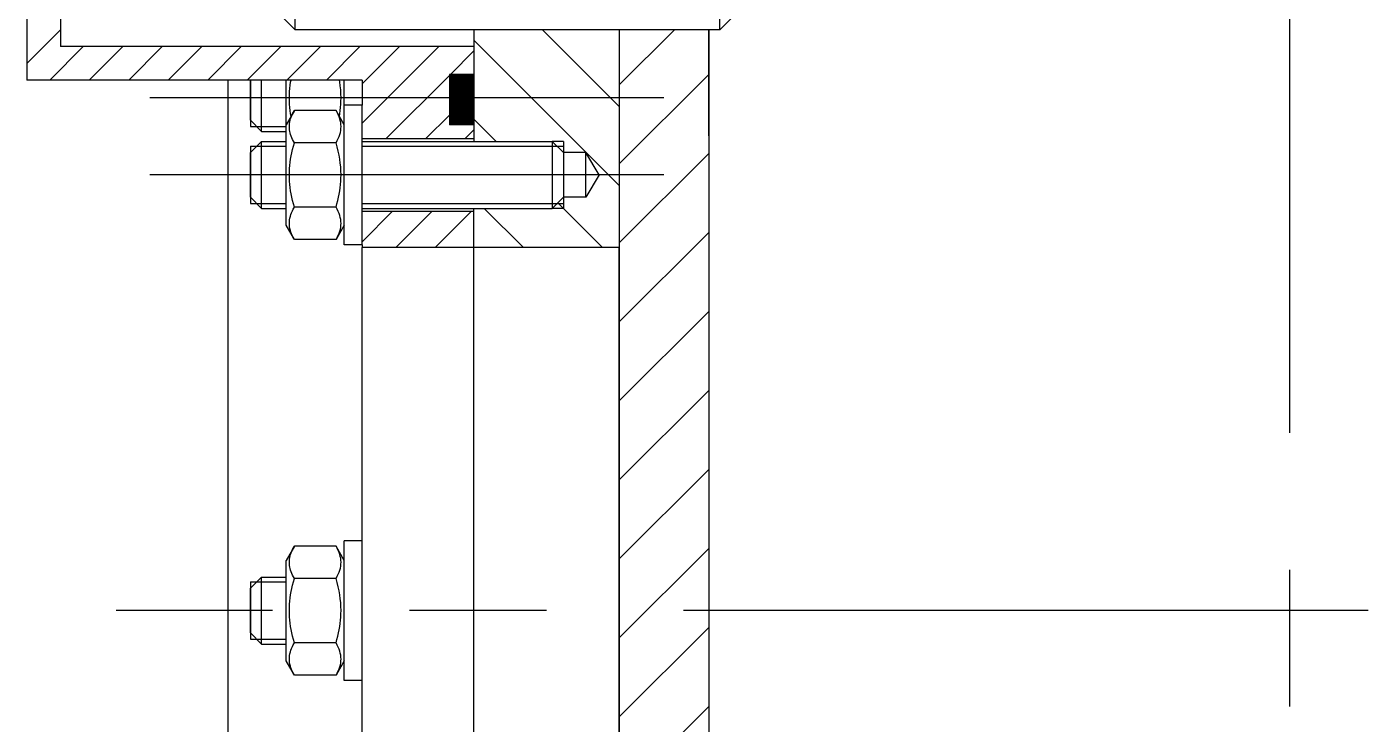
# Model space of a CAD drawing. Header units: millimetres. Extents: x 0 to 594, y 0 to 420.
# Drawn here: x 471.3 to 495.3, y 261.87 to 274.36 of the extents above; entities that cross this region are included whole.
import ezdxf

# ---------------------------------------------------------------- set-up
doc = ezdxf.new("R2010")
doc.units = ezdxf.units.MM
doc.header["$LTSCALE"] = 32.67
doc.linetypes.add('CENTER', pattern=[0.6, 0.375, -0.075, 0.075, -0.075])
doc.layers.get('0').update_dxf_attribs({"linetype": 'CONTINUOUS'})
for name, color, linetype in [('ALL_AXIS', 7, 'CONTINUOUS'), ('ALL_CHAMFER', 7, 'CONTINUOUS'), ('ALL_ROUND', 7, 'CONTINUOUS')]:
    doc.layers.add(name, color=color, linetype=linetype)

msp = doc.modelspace()

# ---------------------------------------------------------------- linework, layer by layer
at = {"color": 7, "linetype": 'Continuous'}
for p, q in [((471.3034536, 278.4052632), (471.3034536, 273.4052632)), ((471.9034536, 277.8052632), (471.9034536, 274.0052632)), ((479.3034536, 274.3052632), (479.3034536, 272.3052632)), ((483.5034536, 274.3052632), (479.3034536, 274.3052632)), ((481.9034536, 274.3052632), (481.9034536, 253.5052632)), ((483.5034536, 274.3052632), (483.5034536, 253.5052632)), ((479.3034536, 274.0052632), (471.9034536, 274.0052632)), ((477.3034536, 273.4052632), (471.3034536, 273.4052632)), ((474.9034536, 254.4052632), (474.9034536, 273.4052632)), ((475.3034536, 273.4052858), (475.3034536, 272.571735)), ((475.9434536, 270.8052701), (475.9434536, 273.4052632)), ((477.3034536, 273.4052632), (477.3034536, 272.9552632)), ((478.8634536, 273.5052632), (478.8634536, 272.6052632)), ((479.3034536, 273.5052632), (478.8634536, 273.5052632)), ((476.090505, 272.8599637), (475.9434536, 272.6052632)), ((476.8364021, 272.8599637), (476.090505, 272.8599637)), ((479.3034536, 272.6052632), (478.8634536, 272.6052632)), ((475.3034536, 272.2186606), (475.3034536, 271.1918657)), ((476.8364021, 272.2826134), (476.090505, 272.2826134)), ((477.3034536, 272.3552632), (479.3034536, 272.3552632)), ((479.3034536, 272.3052632), (480.7034536, 272.3052632)), ((480.9034536, 272.1052632), (480.7034536, 272.3052632)), ((480.9034536, 272.3052632), (480.9034536, 271.1052632)), ((481.3034536, 272.1052632), (480.9034536, 272.1052632)), ((481.3034536, 271.3052632), (481.3034536, 272.1052632)), ((481.5437978, 271.7052632), (481.3034536, 272.1052632)), ((481.5437978, 271.7052632), (481.3034536, 271.3052632)), ((480.9034536, 271.3052632), (480.7034536, 271.1052632)), ((481.3034536, 271.3052632), (480.9034536, 271.3052632)), ((476.0718809, 271.0941544), (476.090505, 271.1279129)), ((476.8364021, 271.1279129), (476.090505, 271.1279129)), ((476.8571988, 271.0900012), (476.8364021, 271.1279129)), ((477.3034536, 271.0552632), (479.3034536, 271.0552632)), ((479.3034536, 256.7052632), (479.3034536, 271.1052632)), ((479.3034536, 271.1052632), (480.7034536, 271.1052632)), ((476.090505, 270.5505626), (475.9434536, 270.8052632)), ((476.8364021, 270.5505626), (476.090505, 270.5505626)), ((477.3034536, 270.4552632), (477.3034536, 270.4052632)), ((481.9034536, 270.4052632), (477.3034536, 270.4052632)), ((476.090505, 265.0599637), (475.9434536, 264.8052632)), ((476.8364021, 265.0599637), (476.090505, 265.0599637)), ((475.9434536, 263.0052701), (475.9434536, 264.8052562)), ((476.8364021, 264.4826134), (476.090505, 264.4826134)), ((475.3034536, 264.4186606), (475.3034536, 263.3918657)), ((476.0718809, 263.2941544), (476.090505, 263.3279129)), ((476.8364021, 263.3279129), (476.090505, 263.3279129)), ((476.8571988, 263.2900012), (476.8364021, 263.3279129)), ((476.090505, 262.7505626), (475.9434536, 263.0052632)), ((476.8364021, 262.7505626), (476.090505, 262.7505626))]:
    msp.add_line(p, q, dxfattribs=at)
at = {"color": 2, "linetype": 'Continuous'}
for p, q in [((471.9034536, 274.3029717), (471.3034536, 273.7029717)), ((479.3034536, 274.1193682), (481.9034536, 271.5193682)), ((480.5317722, 274.3052632), (481.9034536, 272.9335818)), ((482.8908834, 274.3052632), (481.9034536, 273.3178333)), ((472.3128518, 274.0052632), (471.7128518, 273.4052632)), ((473.0199586, 274.0052632), (472.4199586, 273.4052632)), ((473.7270654, 274.0052632), (473.1270654, 273.4052632)), ((474.4341722, 274.0052632), (473.8341722, 273.4052632)), ((475.141279, 274.0052632), (474.541279, 273.4052632)), ((475.8483858, 274.0052632), (475.2483858, 273.4052632)), ((476.5554925, 274.0052632), (475.9554925, 273.4052632)), ((477.2625993, 274.0052632), (476.6625993, 273.4052632)), ((477.9697061, 274.0052632), (477.3034536, 273.3390106)), ((478.6768129, 274.0052632), (477.3034536, 272.6319038)), ((479.3034536, 273.9247971), (478.8839197, 273.5052632)), ((478.8634536, 273.4847971), (477.7339197, 272.3552632)), ((478.8669907, 273.5052632), (478.8634536, 273.501726)), ((478.8811328, 273.5052632), (478.8634536, 273.4875839)), ((478.895275, 273.5052632), (478.8634536, 273.4734418)), ((478.9094171, 273.5052632), (478.8634536, 273.4592996)), ((478.9235592, 273.5052632), (478.8634536, 273.4451575)), ((478.9377014, 273.5052632), (478.8634536, 273.4310154)), ((478.9518435, 273.5052632), (478.8634536, 273.4168732)), ((478.9659856, 273.5052632), (478.8634536, 273.4027311)), ((478.9801278, 273.5052632), (478.8634536, 273.388589)), ((478.9942699, 273.5052632), (478.8634536, 273.3744468)), ((479.008412, 273.5052632), (478.8634536, 273.3603047)), ((479.0225542, 273.5052632), (478.8634536, 273.3461626)), ((479.0366963, 273.5052632), (478.8634536, 273.3320204)), ((479.0508384, 273.5052632), (478.8634536, 273.3178783)), ((479.0649806, 273.5052632), (478.8634536, 273.3037361)), ((479.0791227, 273.5052632), (478.8634536, 273.289594)), ((479.0932648, 273.5052632), (478.8634536, 273.2754519)), ((479.107407, 273.5052632), (478.8634536, 273.2613097)), ((479.1215491, 273.5052632), (478.8634536, 273.2471676)), ((479.1356913, 273.5052632), (478.8634536, 273.2330255)), ((479.1498334, 273.5052632), (478.8634536, 273.2188833)), ((479.1639755, 273.5052632), (478.8634536, 273.2047412)), ((479.1781177, 273.5052632), (478.8634536, 273.1905991)), ((479.1922598, 273.5052632), (478.8634536, 273.1764569)), ((479.2064019, 273.5052632), (478.8634536, 273.1623148)), ((479.2205441, 273.5052632), (478.8634536, 273.1481727)), ((479.2346862, 273.5052632), (478.8634536, 273.1340305)), ((479.2488283, 273.5052632), (478.8634536, 273.1198884)), ((479.2629705, 273.5052632), (478.8634536, 273.1057462)), ((479.2771126, 273.5052632), (478.8634536, 273.0916041)), ((479.2912547, 273.5052632), (478.8634536, 273.077462)), ((479.3034536, 273.5033198), (478.8634536, 273.0633198)), ((478.8634536, 273.5004742), (479.3034536, 273.0604742)), ((479.3034536, 273.4891777), (478.8634536, 273.0491777)), ((478.8634536, 273.486332), (479.3034536, 273.046332)), ((479.3034536, 273.4750356), (478.8634536, 273.0350356)), ((478.8634536, 273.4721899), (479.3034536, 273.0321899)), ((479.3034536, 273.4608934), (478.8634536, 273.0208934)), ((478.8634536, 273.4580478), (479.3034536, 273.0180478)), ((479.3034536, 273.4467513), (478.8634536, 273.0067513)), ((478.8634536, 273.4439056), (479.3034536, 273.0039056)), ((479.3034536, 273.4326092), (478.8634536, 272.9926092)), ((478.8634536, 273.4297635), (479.3034536, 272.9897635)), ((479.3034536, 273.418467), (478.8634536, 272.978467)), ((478.8634536, 273.4156213), (479.3034536, 272.9756213)), ((479.3034536, 273.4043249), (478.8634536, 272.9643249)), ((478.8634536, 273.4014792), (479.3034536, 272.9614792)), ((479.3034536, 273.3901828), (478.8634536, 272.9501828)), ((478.8634536, 273.3873371), (479.3034536, 272.9473371)), ((479.3034536, 273.3760406), (478.8634536, 272.9360406)), ((478.8634536, 273.3731949), (479.3034536, 272.9331949)), ((479.3034536, 273.3618985), (478.8634536, 272.9218985)), ((478.8728067, 273.5052632), (479.3034536, 273.0746163)), ((478.8869488, 273.5052632), (479.3034536, 273.0887584)), ((478.901091, 273.5052632), (479.3034536, 273.1029006)), ((478.9152331, 273.5052632), (479.3034536, 273.1170427)), ((478.9293752, 273.5052632), (479.3034536, 273.1311848)), ((478.9435174, 273.5052632), (479.3034536, 273.145327)), ((478.9576595, 273.5052632), (479.3034536, 273.1594691)), ((478.9718017, 273.5052632), (479.3034536, 273.1736112)), ((478.9859438, 273.5052632), (479.3034536, 273.1877534)), ((479.0000859, 273.5052632), (479.3034536, 273.2018955)), ((479.0142281, 273.5052632), (479.3034536, 273.2160377)), ((479.0283702, 273.5052632), (479.3034536, 273.2301798)), ((479.0425123, 273.5052632), (479.3034536, 273.2443219)), ((479.0566545, 273.5052632), (479.3034536, 273.2584641)), ((479.0707966, 273.5052632), (479.3034536, 273.2726062)), ((479.0849387, 273.5052632), (479.3034536, 273.2867483)), ((479.0990809, 273.5052632), (479.3034536, 273.3008905)), ((479.113223, 273.5052632), (479.3034536, 273.3150326)), ((479.1273651, 273.5052632), (479.3034536, 273.3291747)), ((479.1415073, 273.5052632), (479.3034536, 273.3433169)), ((479.1556494, 273.5052632), (479.3034536, 273.357459)), ((479.1697916, 273.5052632), (479.3034536, 273.3716011)), ((479.1839337, 273.5052632), (479.3034536, 273.3857433)), ((479.1980758, 273.5052632), (479.3034536, 273.3998854)), ((479.212218, 273.5052632), (479.3034536, 273.4140276)), ((479.2263601, 273.5052632), (479.3034536, 273.4281697)), ((479.2405022, 273.5052632), (479.3034536, 273.4423118)), ((479.2546444, 273.5052632), (479.3034536, 273.456454)), ((479.2687865, 273.5052632), (479.3034536, 273.4705961)), ((479.2829286, 273.5052632), (479.3034536, 273.4847382)), ((479.2970708, 273.5052632), (479.3034536, 273.4988804)), ((483.5034536, 273.5036198), (481.9034536, 271.9036198)), ((478.8634536, 273.3590528), (479.3034536, 272.9190528)), ((479.3034536, 273.3477563), (478.8634536, 272.9077563)), ((478.8634536, 273.3449107), (479.3034536, 272.9049107)), ((479.3034536, 273.3336142), (478.8634536, 272.8936142)), ((478.8634536, 273.3307685), (479.3034536, 272.8907685)), ((479.3034536, 273.3194721), (478.8634536, 272.8794721)), ((478.8634536, 273.3166264), (479.3034536, 272.8766264)), ((479.3034536, 273.3053299), (478.8634536, 272.8653299)), ((478.8634536, 273.3024843), (479.3034536, 272.8624843)), ((479.3034536, 273.2911878), (478.8634536, 272.8511878)), ((478.8634536, 273.2883421), (479.3034536, 272.8483421)), ((479.3034536, 273.2770457), (478.8634536, 272.8370457)), ((478.8634536, 273.2742), (479.3034536, 272.8342)), ((479.3034536, 273.2629035), (478.8634536, 272.8229035)), ((478.8634536, 273.2600579), (479.3034536, 272.8200579)), ((479.3034536, 273.2487614), (478.8634536, 272.8087614)), ((478.8634536, 273.2459157), (479.3034536, 272.8059157)), ((479.3034536, 273.2346193), (478.8634536, 272.7946193)), ((478.8634536, 273.2317736), (479.3034536, 272.7917736)), ((479.3034536, 273.2204771), (478.8634536, 272.7804771)), ((478.8634536, 273.2176314), (479.3034536, 272.7776314)), ((479.3034536, 273.206335), (478.8634536, 272.766335)), ((478.8634536, 273.2034893), (479.3034536, 272.7634893)), ((479.3034536, 273.1921929), (478.8634536, 272.7521929)), ((478.8634536, 273.1893472), (479.3034536, 272.7493472)), ((479.3034536, 273.1780507), (478.8634536, 272.7380507)), ((478.8634536, 273.175205), (479.3034536, 272.735205)), ((479.3034536, 273.1639086), (478.8634536, 272.7239086)), ((478.8634536, 273.1610629), (479.3034536, 272.7210629)), ((479.3034536, 273.1497664), (478.8634536, 272.7097664)), ((478.8634536, 273.1469208), (479.3034536, 272.7069208)), ((479.3034536, 273.1356243), (478.8634536, 272.6956243)), ((478.8634536, 273.1327786), (479.3034536, 272.6927786)), ((479.3034536, 273.1214822), (478.8634536, 272.6814822)), ((478.8634536, 273.1186365), (479.3034536, 272.6786365)), ((479.3034536, 273.10734), (478.8634536, 272.66734)), ((478.8634536, 273.1044944), (479.3034536, 272.6644944)), ((479.3034536, 273.0931979), (478.8634536, 272.6531979)), ((478.8634536, 273.0903522), (479.3034536, 272.6503522)), ((479.3034536, 273.0790558), (478.8634536, 272.6390558)), ((478.8634536, 273.0762101), (479.3034536, 272.6362101)), ((479.3034536, 273.0649136), (478.8634536, 272.6249136)), ((478.8634536, 273.062068), (479.3034536, 272.622068)), ((479.3034536, 273.0507715), (478.8634536, 272.6107715)), ((478.8634536, 273.0479258), (479.3034536, 272.6079258)), ((478.8634536, 273.0337837), (479.2919741, 272.6052632)), ((478.8634536, 273.0196416), (479.277832, 272.6052632)), ((478.8634536, 273.0054994), (479.2636898, 272.6052632)), ((478.8634536, 272.9913573), (479.2495477, 272.6052632)), ((478.8634536, 272.9772151), (479.2354055, 272.6052632)), ((478.8634536, 272.963073), (479.2212634, 272.6052632)), ((478.8634536, 272.9489309), (479.2071213, 272.6052632)), ((478.8634536, 272.9347887), (479.1929791, 272.6052632)), ((478.8634536, 272.9206466), (479.178837, 272.6052632)), ((478.8634536, 272.9065045), (479.1646949, 272.6052632)), ((478.8634536, 272.8923623), (479.1505527, 272.6052632)), ((479.3034536, 273.0366294), (478.8720874, 272.6052632)), ((479.3034536, 273.0224872), (478.8862295, 272.6052632)), ((479.3034536, 273.0083451), (478.9003716, 272.6052632)), ((479.3034536, 272.994203), (478.9145138, 272.6052632)), ((479.3034536, 272.9800608), (478.9286559, 272.6052632)), ((479.3034536, 272.9659187), (478.942798, 272.6052632)), ((479.3034536, 272.9517765), (478.9569402, 272.6052632)), ((479.3034536, 272.9376344), (478.9710823, 272.6052632)), ((479.3034536, 272.9234923), (478.9852244, 272.6052632)), ((479.3034536, 272.9093501), (478.9993666, 272.6052632)), ((479.3034536, 272.895208), (479.0135087, 272.6052632)), ((479.3034536, 272.8810659), (479.0276509, 272.6052632)), ((478.8634536, 272.7776903), (478.4410264, 272.3552632)), ((478.8634536, 272.8782202), (479.1364106, 272.6052632)), ((478.8634536, 272.8640781), (479.1222685, 272.6052632)), ((478.8634536, 272.8499359), (479.1081263, 272.6052632)), ((478.8634536, 272.8357938), (479.0939842, 272.6052632)), ((478.8634536, 272.8216517), (479.0798421, 272.6052632)), ((478.8634536, 272.8075095), (479.0656999, 272.6052632)), ((478.8634536, 272.7933674), (479.0515578, 272.6052632)), ((478.8634536, 272.7792252), (479.0374157, 272.6052632)), ((478.8634536, 272.7650831), (479.0232735, 272.6052632)), ((478.8634536, 272.750941), (479.0091314, 272.6052632)), ((478.8634536, 272.7367988), (478.9949892, 272.6052632)), ((478.8634536, 272.7226567), (478.9808471, 272.6052632)), ((478.8634536, 272.7085146), (478.966705, 272.6052632)), ((478.8634536, 272.6943724), (478.9525628, 272.6052632)), ((478.8634536, 272.6802303), (478.9384207, 272.6052632)), ((478.8634536, 272.6660882), (478.9242786, 272.6052632)), ((478.8634536, 272.651946), (478.9101364, 272.6052632)), ((479.3034536, 272.8669237), (479.041793, 272.6052632)), ((479.3034536, 272.8527816), (479.0559351, 272.6052632)), ((479.3034536, 272.8386395), (479.0700773, 272.6052632)), ((479.3034536, 272.8244973), (479.0842194, 272.6052632)), ((479.3034536, 272.8103552), (479.0983615, 272.6052632)), ((479.3034536, 272.7962131), (479.1125037, 272.6052632)), ((479.3034536, 272.7820709), (479.1266458, 272.6052632)), ((479.3034536, 272.7679288), (479.1407879, 272.6052632)), ((479.3034536, 272.7537866), (479.1549301, 272.6052632)), ((479.3034536, 272.7396445), (479.1690722, 272.6052632)), ((479.3034536, 272.7255024), (479.1832143, 272.6052632)), ((479.3034536, 272.7113602), (479.1973565, 272.6052632)), ((479.3034536, 272.6972181), (479.2114986, 272.6052632)), ((479.3034536, 272.683076), (479.2256407, 272.6052632)), ((479.3034536, 272.6689338), (479.2397829, 272.6052632)), ((479.3034536, 272.6547917), (479.253925, 272.6052632)), ((479.3034536, 272.6406496), (479.2680672, 272.6052632)), ((479.3034536, 272.7051547), (479.7033451, 272.3052632)), ((475.3034536, 272.571735), (475.9434536, 272.571735)), ((478.8634536, 272.6378039), (478.8959943, 272.6052632)), ((478.8634536, 272.6236618), (478.8818522, 272.6052632)), ((478.8634536, 272.6095196), (478.86771, 272.6052632)), ((479.3034536, 272.5105835), (479.1481332, 272.3552632)), ((479.3034536, 272.6265074), (479.2822093, 272.6052632)), ((479.3034536, 272.6123653), (479.2963514, 272.6052632)), ((475.3034536, 272.2186606), (475.9434536, 272.2186606)), ((477.3034536, 272.2186606), (480.9034536, 272.2186606)), ((480.9034536, 272.3052632), (480.7034536, 272.3052632)), ((483.5034536, 272.0894062), (481.9034536, 270.4894062)), ((480.8033993, 271.2052089), (481.6033451, 270.4052632)), ((475.3034536, 271.1918657), (475.9434536, 271.1918657)), ((477.3034536, 271.1918657), (480.9034536, 271.1918657)), ((477.8481332, 271.0552632), (477.3034536, 270.5105835)), ((478.55524, 271.0552632), (477.90524, 270.4052632)), ((479.2623468, 271.0552632), (478.6123468, 270.4052632)), ((479.4891315, 271.1052632), (480.1891315, 270.4052632)), ((480.9034536, 271.1052632), (480.7034536, 271.1052632)), ((483.5034536, 270.6751927), (481.9034536, 269.0751927)), ((483.5034536, 269.2609791), (481.9034536, 267.6609791)), ((483.5034536, 267.8467655), (481.9034536, 266.2467655)), ((483.5034536, 266.432552), (481.9034536, 264.832552)), ((483.5034536, 265.0183384), (481.9034536, 263.4183384)), ((475.3034536, 264.4186606), (475.9434536, 264.4186606)), ((483.5034536, 263.6041248), (481.9034536, 262.0041248)), ((475.3034536, 263.3918657), (475.9434536, 263.3918657)), ((483.5034536, 262.1899113), (481.9034536, 260.5899113))]:
    msp.add_line(p, q, dxfattribs=at)
at = {"color": 7, "linetype": 'Continuous'}
for points in [[(476.0314864, 272.7577406), (476.0239034, 272.8018561), (476.0158044, 272.8587006), (476.009446, 272.9154199), (476.0048689, 272.9720407), (476.0021139, 273.0286712), (476.0011886, 273.0852918), (476.0021246, 273.1419162), (476.0048903, 273.1985535), (476.0094789, 273.2551827), (476.0158481, 273.3119069), (476.0239566, 273.3687469), (476.0302395, 273.4052632)], [(476.9257185, 273.0851324), (476.9242016, 273.1566392), (476.9198516, 273.2280551), (476.9126233, 273.2993007), (476.9026522, 273.3706147), (476.8965466, 273.4052632)], [(476.8954125, 272.7577547), (476.902771, 272.8003811), (476.9109261, 272.8573194), (476.9173454, 272.9142323), (476.9219789, 272.9711304), (476.9247629, 273.0281076), (476.9257185, 273.0851324)], [(476.090505, 272.2826134), (476.0736646, 272.3129942), (476.058599, 272.3428354), (476.0453232, 272.372067), (476.0337918, 272.4008995), (476.0239507, 272.4295), (476.0158409, 272.4579294), (476.0094716, 272.486301), (476.0048842, 272.5146249), (476.002121, 272.5429523), (476.0011886, 272.5712728), (476.0021187, 272.599591), (476.0048791, 272.6279127), (476.0094621, 272.6562274), (476.0158257, 272.6845882), (476.0239288, 272.7130075), (476.0337618, 272.7415971), (476.0452787, 272.7704089), (476.0585481, 272.7996357), (476.0736302, 272.8295135), (476.090505, 272.8599637)], [(476.8364021, 272.2826134), (476.8572113, 272.3205492), (476.8752476, 272.3577012), (476.8904917, 272.3939374), (476.9030016, 272.4296536), (476.9128635, 272.4651919), (476.9199742, 272.5005815), (476.9242672, 272.5359733), (476.9257185, 272.5713438), (476.9242584, 272.606713), (476.9199572, 272.6421009), (476.9128394, 272.677485), (476.9029734, 272.7130131), (476.8904649, 272.74871), (476.8752263, 272.784923), (476.8571988, 272.822052), (476.8364021, 272.8599637)], [(476.090505, 271.1279129), (476.0736181, 271.1888599), (476.0585274, 271.2486555), (476.045253, 271.3071432), (476.0337345, 271.3647927), (476.0239034, 271.4219868), (476.0158044, 271.4788313), (476.009446, 271.5355506), (476.0048689, 271.5921715), (476.0021139, 271.6488019), (476.0011886, 271.7054225), (476.0021246, 271.762047), (476.0048903, 271.8186842), (476.0094789, 271.8753134), (476.0158481, 271.9320376), (476.0239566, 271.9888777), (476.0337952, 272.0460593), (476.0453215, 272.1036998), (476.0585934, 272.162146), (476.07366, 272.2218321), (476.090505, 272.2826134)], [(476.9257185, 271.7052632), (476.9242016, 271.7767699), (476.9198516, 271.8481858), (476.9126233, 271.9194314), (476.9026522, 271.9907455), (476.8900755, 272.062116), (476.8748436, 272.1342163), (476.856952, 272.2077991), (476.8364021, 272.2826134)], [(476.8364021, 271.1279129), (476.8531275, 271.1882279), (476.868119, 271.247569), (476.8813651, 271.3057954), (476.8928999, 271.3633297), (476.902771, 271.4205118), (476.9109261, 271.4774501), (476.9173454, 271.534363), (476.9219789, 271.5912611), (476.9247629, 271.6482383), (476.9257185, 271.7052632)], [(476.090505, 270.5505626), (476.071875, 270.5843322), (476.0554439, 270.6174401), (476.041232, 270.6497857), (476.0291783, 270.6816706), (476.019205, 270.7133473), (476.0113831, 270.7448628), (476.0057433, 270.7763494), (476.0023284, 270.8078036), (476.0011984, 270.8392697), (476.002333, 270.8707355), (476.0057524, 270.9021889), (476.0113961, 270.9336733), (476.0192208, 270.9651839), (476.029195, 270.9968529), (476.0412466, 271.0287259), (476.0554546, 271.0610582), (476.0718809, 271.0941544)], [(476.8364021, 270.5505626), (476.8572113, 270.5884984), (476.8752476, 270.6256504), (476.8904917, 270.6618866), (476.9030016, 270.6976028), (476.9128635, 270.7331411), (476.9199742, 270.7685307), (476.9242672, 270.8039225), (476.9257185, 270.839293), (476.9242584, 270.8746622), (476.9199572, 270.9100501), (476.9128394, 270.9454341), (476.9029734, 270.9809623), (476.8904649, 271.0166592), (476.8752263, 271.0528722), (476.8571988, 271.0900012)], [(476.090505, 264.4826134), (476.0736646, 264.5129942), (476.058599, 264.5428354), (476.0453232, 264.572067), (476.0337918, 264.6008995), (476.0239507, 264.6295), (476.0158409, 264.6579294), (476.0094716, 264.686301), (476.0048842, 264.7146249), (476.002121, 264.7429523), (476.0011886, 264.7712728), (476.0021187, 264.799591), (476.0048791, 264.8279127), (476.0094621, 264.8562274), (476.0158257, 264.8845882), (476.0239288, 264.9130075), (476.0337618, 264.9415971), (476.0452787, 264.9704089), (476.0585481, 264.9996357), (476.0736302, 265.0295135), (476.090505, 265.0599637)], [(476.8364021, 264.4826134), (476.8572113, 264.5205492), (476.8752476, 264.5577012), (476.8904917, 264.5939374), (476.9030016, 264.6296536), (476.9128635, 264.6651919), (476.9199742, 264.7005815), (476.9242672, 264.7359733), (476.9257185, 264.7713438), (476.9242584, 264.806713), (476.9199572, 264.8421009), (476.9128394, 264.877485), (476.9029734, 264.9130131), (476.8904649, 264.94871), (476.8752263, 264.984923), (476.8571988, 265.022052), (476.8364021, 265.0599637)], [(476.090505, 263.3279129), (476.0736181, 263.3888599), (476.0585274, 263.4486555), (476.045253, 263.5071432), (476.0337345, 263.5647927), (476.0239034, 263.6219868), (476.0158044, 263.6788313), (476.009446, 263.7355506), (476.0048689, 263.7921715), (476.0021139, 263.8488019), (476.0011886, 263.9054225), (476.0021246, 263.962047), (476.0048903, 264.0186842), (476.0094789, 264.0753134), (476.0158481, 264.1320376), (476.0239566, 264.1888777), (476.0337952, 264.2460593), (476.0453215, 264.3036998), (476.0585934, 264.362146), (476.07366, 264.4218321), (476.090505, 264.4826134)], [(476.9257185, 263.9052632), (476.9242016, 263.9767699), (476.9198516, 264.0481858), (476.9126233, 264.1194314), (476.9026522, 264.1907455), (476.8900755, 264.262116), (476.8748436, 264.3342163), (476.856952, 264.4077991), (476.8364021, 264.4826134)], [(476.8364021, 263.3279129), (476.8531275, 263.3882279), (476.868119, 263.447569), (476.8813651, 263.5057954), (476.8928999, 263.5633297), (476.902771, 263.6205118), (476.9109261, 263.6774501), (476.9173454, 263.734363), (476.9219789, 263.7912611), (476.9247629, 263.8482383), (476.9257185, 263.9052632)], [(476.090505, 262.7505626), (476.071875, 262.7843322), (476.0554439, 262.8174401), (476.041232, 262.8497857), (476.0291783, 262.8816706), (476.019205, 262.9133473), (476.0113831, 262.9448628), (476.0057433, 262.9763494), (476.0023284, 263.0078036), (476.0011984, 263.0392697), (476.002333, 263.0707355), (476.0057524, 263.1021889), (476.0113961, 263.1336733), (476.0192208, 263.1651839), (476.029195, 263.1968529), (476.0412466, 263.2287259), (476.0554546, 263.2610582), (476.0718809, 263.2941544)], [(476.8364021, 262.7505626), (476.8572113, 262.7884984), (476.8752476, 262.8256504), (476.8904917, 262.8618866), (476.9030016, 262.8976028), (476.9128635, 262.9331411), (476.9199742, 262.9685307), (476.9242672, 263.0039225), (476.9257185, 263.039293), (476.9242584, 263.0746622), (476.9199572, 263.1100501), (476.9128394, 263.1454341), (476.9029734, 263.1809623), (476.8904649, 263.2166592), (476.8752263, 263.2528722), (476.8571988, 263.2900012)]]:
    msp.add_lwpolyline(points, dxfattribs=at)
at = {"layer": 'ALL_AXIS', "color": 7, "linetype": 'CENTER'}
for p, q in [((493.9034536, 227.883919), (493.9034536, 296.9052632)), ((482.7034536, 273.0851324), (473.5034536, 273.0851324)), ((482.7034536, 271.7052632), (473.5034536, 271.7052632)), ((514.9034536, 263.9052632), (472.9034536, 263.9052632))]:
    msp.add_line(p, q, dxfattribs=at)
at = {"layer": 'ALL_AXIS', "color": 7, "linetype": 'Continuous'}
for p, q in [((483.7034536, 274.3052632), (476.1034536, 274.3052632)), ((476.9834536, 270.4552651), (476.9834536, 273.4052632)), ((477.3034536, 272.9552632), (476.9834536, 272.9552632)), ((477.3034536, 270.4552651), (477.3034536, 272.9552613)), ((476.9834536, 272.6052632), (476.8364021, 272.8599637)), ((475.5034536, 272.4851324), (475.9434536, 272.4851324)), ((475.5034536, 272.3052632), (475.9434536, 272.3052632)), ((477.3034536, 272.3052632), (480.7034536, 272.3052632)), ((475.5034536, 271.1052632), (475.9434536, 271.1052632)), ((477.3034536, 271.1052632), (480.7034536, 271.1052632)), ((476.9834536, 270.8052632), (476.8364021, 270.5505626)), ((477.3034536, 270.4552632), (476.9834536, 270.4552632)), ((477.3034536, 257.4052632), (477.3034536, 270.4052632)), ((479.3034536, 257.4052632), (479.3034536, 270.4052632)), ((481.9034536, 257.4052632), (481.9034536, 270.4052632)), ((476.9834536, 264.8052632), (476.8364021, 265.0599637)), ((477.3034536, 265.1552632), (476.9834536, 265.1552632)), ((476.9834536, 262.6552651), (476.9834536, 265.1552613)), ((475.5034536, 264.5052632), (475.9434536, 264.5052632)), ((475.5034536, 263.3052632), (475.9434536, 263.3052632)), ((476.9834536, 263.0052632), (476.8364021, 262.7505626)), ((477.3034536, 262.6552632), (476.9834536, 262.6552632))]:
    msp.add_line(p, q, dxfattribs=at)
at = {"layer": 'ALL_CHAMFER', "color": 7, "linetype": 'Continuous'}
for p, q in [((476.1034536, 274.3052632), (476.1034536, 277.5052632)), ((483.7034536, 274.3052632), (483.7034536, 277.5052632)), ((476.1034536, 274.3052632), (475.9034536, 274.5052632)), ((483.9034536, 274.5052632), (483.7034536, 274.3052632)), ((475.3034536, 272.6851324), (475.3034536, 273.4052632)), ((475.5034536, 272.4851324), (475.5034536, 273.4052632)), ((475.3034536, 272.6851324), (475.5034536, 272.4851324)), ((475.5034536, 272.4851324), (475.9434536, 272.4851324)), ((475.3034536, 272.1052632), (475.5034536, 272.3052632)), ((475.5034536, 271.1052632), (475.5034536, 272.3052632)), ((475.5034536, 272.3052632), (475.9434536, 272.3052632)), ((477.3034536, 272.3052632), (480.7034536, 272.3052632)), ((480.7034536, 272.3052632), (480.7034536, 271.1052632)), ((480.9034536, 272.1052632), (480.7034536, 272.3052632)), ((475.3034536, 271.3052632), (475.3034536, 272.1052632)), ((480.9034536, 272.1052632), (480.9034536, 271.3052632)), ((475.3034536, 271.3052632), (475.5034536, 271.1052632)), ((480.9034536, 271.3052632), (480.7034536, 271.1052632)), ((475.5034536, 271.1052632), (475.9434536, 271.1052632)), ((477.3034536, 271.1052632), (480.7034536, 271.1052632)), ((475.3034536, 264.3052632), (475.5034536, 264.5052632)), ((475.5034536, 263.3052632), (475.5034536, 264.5052632)), ((475.5034536, 264.5052632), (475.9434536, 264.5052632)), ((475.3034536, 263.5052632), (475.3034536, 264.3052632)), ((475.3034536, 263.5052632), (475.5034536, 263.3052632)), ((475.5034536, 263.3052632), (475.9434536, 263.3052632))]:
    msp.add_line(p, q, dxfattribs=at)
at = {"layer": 'ALL_ROUND', "color": 7, "linetype": 'Continuous'}
msp.add_line((483.5034536, 272.4052632), (483.5034536, 274.3052632), dxfattribs=at)

doc.saveas('drawing.dxf')
